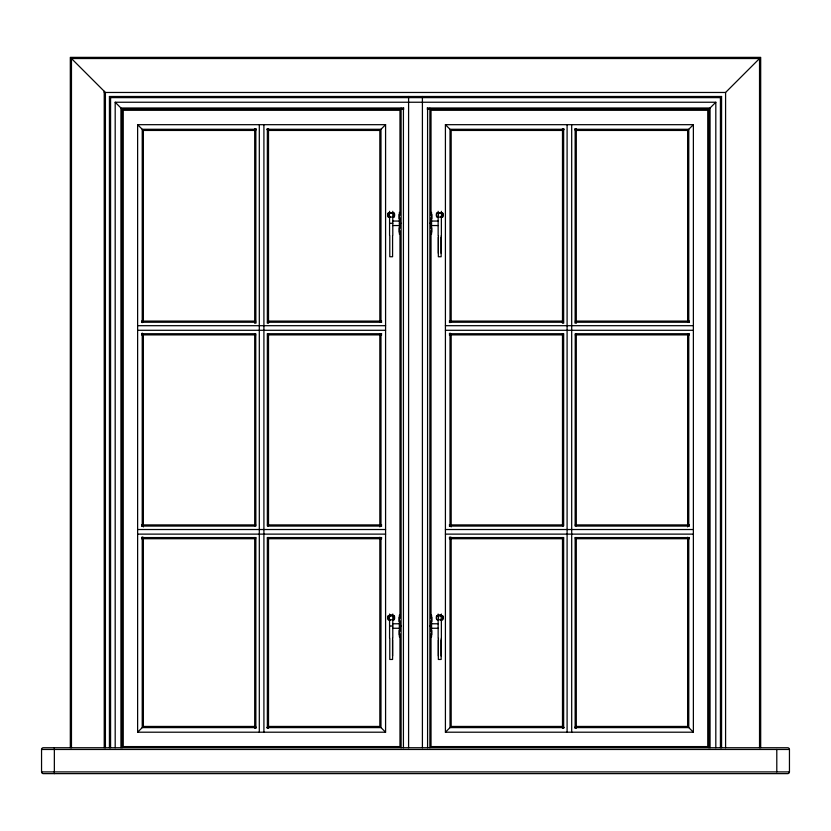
<?xml version="1.0" encoding="UTF-8"?>
<svg xmlns="http://www.w3.org/2000/svg" width="831" height="831" viewBox="0 0 831 831"><rect width="100%" height="100%" fill="white"/><g stroke="black" fill="none" stroke-linecap="round" stroke-linejoin="round"><path stroke-width="1.25" d="M438.342 656.002L438.342 639.891M438.342 253.289L438.342 237.167M441.157 656.023L441.157 639.891M441.157 253.299L441.157 237.167M392.585 656.002L392.585 639.891M380.982 322.48L380.982 129.283L385.584 124.681L137.624 124.681L137.624 732.204L385.584 732.204L385.584 124.681M688.774 322.48L688.774 129.283L693.376 124.681L445.416 124.681L445.416 732.204L693.376 732.204L693.376 124.681M710.058 747.744L710.058 107.999L715.813 102.244L115.187 102.244L115.187 747.744M720.425 747.744L720.425 97.632L721.568 96.489L721.568 747.744M725.588 747.744L725.588 92.47L759.534 58.523L71.466 58.523L71.466 747.744M137.624 732.204L142.226 727.603L142.226 536.816M445.416 732.204L450.018 727.603L450.018 536.816M54.347 747.744L54.347 773.63M392.876 213.089L394.029 213.089M441.438 213.089L440.523 213.11M442.653 213.089L440.991 213.1M440.523 217.14L441.5 217.109L441.5 212.767M392.876 615.802L394.029 615.802M441.438 615.813L440.523 615.833M442.653 615.802L440.991 615.813M392.876 619.833L394.029 619.833L394.029 615.626L392.876 615.626M440.991 217.13L442.653 217.12L442.653 212.913L441.5 212.913M440.991 619.843L441.5 615.48M440.523 619.853L442.653 619.833L442.653 615.626L441.5 615.626M104.228 92.47L725.588 92.47M109.432 747.744L109.432 96.489L721.568 96.489M109.432 96.489L110.575 97.632L720.425 97.632M115.187 102.244L120.942 107.999L403.824 107.999M427.176 107.999L710.058 107.999M403.814 109.152L122.095 109.152L122.095 747.744M427.186 109.152L708.905 109.152L708.905 747.744M137.624 124.681L142.226 129.283L256.415 129.283M266.793 129.283L380.982 129.283M445.416 124.681L450.018 129.283L564.207 129.283M574.585 129.283L688.774 129.283M255.792 130.436L143.379 130.436L143.379 322.199M267.416 130.436L379.829 130.436L379.829 322.199M563.584 130.436L451.171 130.436L451.171 322.199M575.208 130.436L687.621 130.436L687.621 322.199M389.427 212.643L392.876 212.643M438.051 212.643L441.5 212.643M389.427 212.913L388.274 212.913L388.274 217.12L390.404 217.14M392.876 212.913L394.029 212.913L394.029 217.12L389.427 217.068L389.427 212.767M438.051 212.913L436.898 212.913C435.434 218.927 439.931 218.605 438.051 212.767M389.427 213.276L392.876 213.276M438.051 213.276L441.5 213.276M388.274 216.943L389.427 216.943M392.876 216.943L394.029 216.943M436.898 216.943L438.051 216.943M441.5 216.943L442.653 216.943M438.124 217.12L441.5 217.068M392.793 221.056L399.389 221.056M431.538 221.056L438.145 221.056M389.562 223.3L392.793 223.3M399.389 223.3L401.113 223.3M429.814 223.3L431.538 223.3M392.793 225.544L399.389 225.544M431.538 225.544L438.145 225.544M141.519 321.088L255.761 321.088M267.447 321.088L381.689 321.088M449.311 321.088L563.553 321.088M575.239 321.088L689.481 321.088M141.519 322.231L255.761 322.231M267.447 322.231L381.689 322.231M449.311 322.231L563.553 322.231M575.239 322.231L689.481 322.231M137.624 325.69L385.584 325.69M445.416 325.69L693.376 325.69M137.624 330.291L385.584 330.291M445.416 330.291L693.376 330.291M141.519 333.74L255.761 333.74L255.855 525.805M267.447 333.74L381.689 333.74M449.311 333.74L563.553 333.74M689.481 333.74L575.239 333.74L575.145 525.805M141.519 334.893L255.761 334.893M267.447 334.893L381.689 334.893M449.311 334.893L563.553 334.893M575.239 334.893L689.481 334.893M141.519 524.912L255.761 524.912M267.447 524.912L381.689 524.912M449.311 524.912L563.553 524.912M575.239 524.912L689.481 524.912M141.519 526.065L255.761 526.065M267.447 526.065L381.689 526.065M449.311 526.065L563.553 526.065M575.239 526.065L689.481 526.065M137.624 529.524L385.584 529.524M445.416 529.524L693.376 529.524M137.624 534.125L385.584 534.125M445.416 534.125L693.376 534.125M141.519 537.574L255.761 537.574M267.447 537.574L381.689 537.574M449.311 537.574L563.553 537.574M575.239 537.574L689.481 537.574M141.519 538.727L255.761 538.727M267.447 538.727L381.689 538.727M449.311 538.727L563.553 538.727M575.239 538.727L689.481 538.727M389.427 615.106L392.876 615.106M438.051 615.106L441.5 615.106M389.427 615.356L392.876 615.356M438.051 615.356L441.5 615.356M389.427 615.626L388.274 615.626L388.274 619.833L390.404 619.853M438.051 615.626L436.898 615.626C435.434 621.64 439.931 621.318 438.051 615.48M389.427 615.989L392.876 615.989M438.051 615.989L441.5 615.989M388.274 619.656L389.427 619.656M392.876 619.656L394.029 619.656M436.898 619.656L438.051 619.656M441.5 619.656L442.653 619.656M389.427 619.781L392.876 619.781M438.051 619.781L441.5 619.781M392.793 623.769L399.389 623.769M431.538 623.769L438.145 623.769M389.562 626.013L392.793 626.013M399.389 626.023L401.113 626.023M429.814 626.023L431.538 626.023M392.793 628.257L399.389 628.257M431.538 628.257L438.145 628.257M255.792 726.45L143.379 726.45L143.379 537.283M267.416 726.45L379.829 726.45L379.829 537.283M563.584 726.45L451.171 726.45L451.171 537.283M575.208 726.45L687.621 726.45L687.621 537.283M142.226 727.603L256.415 727.603M266.793 727.603L380.982 727.603L385.584 732.204M450.018 727.603L564.207 727.603M574.585 727.603L688.774 727.603L693.376 732.204M41.55 749.469L789.45 749.469L789.45 771.906A1.724 1.724 0 0 1 787.726 773.63L43.274 773.63A1.724 1.724 0 0 1 41.55 771.906L41.55 749.469A1.724 1.724 0 0 1 43.274 747.744L787.726 747.744A1.724 1.724 0 0 1 789.45 749.469M41.55 771.906L789.45 771.906M390.404 213.11L388.274 213.089M390.404 615.833L388.274 615.802M390.29 213.1L389.427 213.089M390.29 217.13L389.427 217.109M390.29 615.813L389.427 615.802M390.29 619.843L389.427 619.833L389.427 615.48M438.124 615.813L436.898 615.802M436.898 213.089L438.342 213.11L438.145 211.313M71.466 58.523L105.412 92.47L105.412 747.744M776.798 749.469L776.798 771.906M760.687 747.744L760.687 57.37L70.313 57.37L70.313 747.744M759.534 58.523L759.534 747.744M715.813 102.244L715.813 747.744M688.774 334.155L688.774 526.054M688.774 537.719L688.774 727.603M687.621 333.854L687.621 526.916M576.298 128.576L576.298 323.301M576.298 333.678L576.298 525.805M576.298 537.491L576.298 728.309M575.145 128.576L575.145 323.301M575.145 537.491L575.145 728.309M571.697 124.681L571.697 732.204M567.095 124.681L567.095 732.204M563.647 128.576L563.647 323.301M563.647 333.678L563.647 525.805M563.647 537.491L563.647 728.309M562.494 128.576L562.494 323.301M562.494 333.678L562.494 525.805M562.494 537.491L562.494 728.309M451.171 333.854L451.171 526.916M450.018 129.283L450.018 322.667M450.018 333.054L450.018 526.439M443.235 213.775L443.235 216.081M443.235 616.498L443.235 618.794M441.365 211.313L441.365 213.1M441.365 215.915L441.365 235.287M441.365 614.036L441.365 616.187M441.365 619.386L441.365 638M441.157 235.651L441.157 256.748L438.342 256.748L438.342 235.651M441.157 638.364L441.157 659.461L438.342 659.461L438.342 638.364M438.145 215.915L438.145 235.287M438.145 614.036L438.145 616.187M438.145 619.386L438.145 638M436.327 213.775L436.327 216.081M436.327 616.498L436.327 618.794M431.829 214.471L431.829 218.833M431.725 227.767L431.725 232.14M431.829 617.184L431.829 621.557M431.725 630.48L431.725 634.853M431.538 212.383L431.538 234.217M431.538 615.096L431.538 636.941M431.029 215.271L431.029 110.294L707.752 110.294L707.752 746.591L431.029 746.591L431.029 633.845M431.029 217.857L431.029 221.752M431.029 224.339L431.029 228.224M431.029 230.821L431.029 618.295M431.029 620.882L431.029 624.777M431.029 627.363L431.029 631.259M429.887 108.165L429.887 747.744M427.581 108.165L427.581 747.744M422.408 96.489L422.408 747.744M408.592 96.489L408.592 747.744M403.419 108.165L403.419 747.744M401.113 108.165L401.113 747.744M399.971 215.271L399.971 110.294L123.248 110.294L123.248 746.591L399.971 746.591L399.971 633.845M399.971 217.857L399.971 221.752M399.971 224.339L399.971 228.224M399.971 230.821L399.971 618.295M399.971 620.882L399.971 624.777M399.971 627.363L399.971 631.259M399.389 212.383L399.389 234.217M399.389 615.096L399.389 636.941M399.202 227.767L399.202 232.14M399.202 630.48L399.202 634.853M399.109 214.471L399.109 218.833M399.109 617.184L399.109 621.557M394.6 213.775L394.6 216.081M394.6 616.498L394.6 618.794M392.793 211.313L392.793 235.287M392.793 614.036L392.793 638M392.585 235.651L392.585 256.748L389.781 256.748L389.781 235.651M392.585 638.364L392.585 659.461L389.781 659.461L389.781 638.364M389.562 211.313L389.562 213.1M389.562 215.915L389.562 235.287M389.562 614.036L389.562 616.187M389.562 619.386L389.562 638M387.703 213.775L387.703 216.081M387.703 616.498L387.703 618.794M380.982 334.155L380.982 526.054M380.982 537.719L380.982 727.603M379.829 333.854L379.829 526.916M268.506 128.576L268.506 323.301M268.506 333.678L268.506 525.805M268.506 537.491L268.506 728.309M267.353 128.576L267.353 323.301M267.353 333.678L267.353 525.805M267.353 537.491L267.353 728.309M263.905 124.681L263.905 732.204M259.303 124.681L259.303 732.204M255.855 128.576L255.855 323.301M255.855 537.491L255.855 728.309M254.702 128.576L254.702 323.301M254.702 333.678L254.702 525.805M254.702 537.491L254.702 728.309M143.379 333.854L143.379 526.916M142.226 129.283L142.226 322.667M142.226 333.054L142.226 526.439M120.942 107.999L120.942 747.744M110.575 97.632L110.575 747.744M104.228 91.285L104.228 747.744"/></g></svg>
